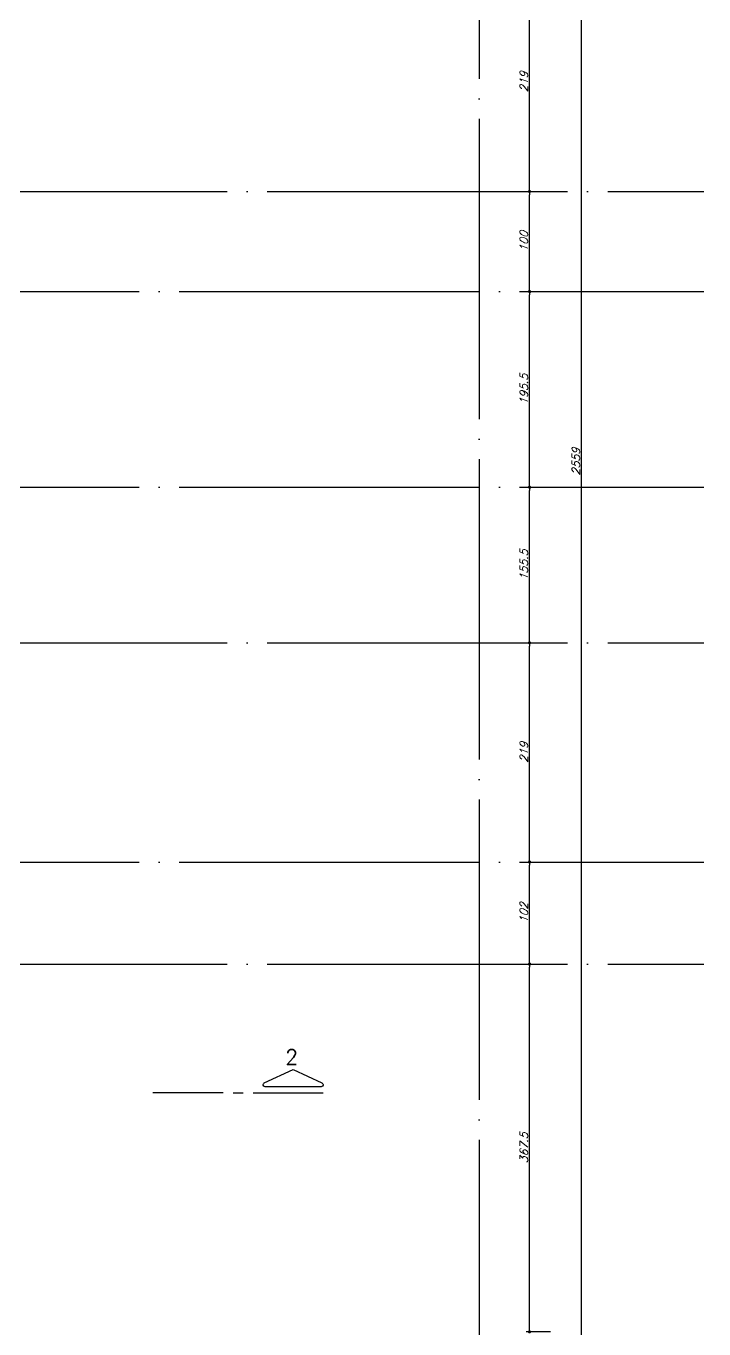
# Model space of a CAD drawing. Header units: millimetres. Extents: x -2368 to 4502, y -2283 to 2217.
# Drawn here: x 2373 to 3050, y -482 to 820 of the extents above; entities that cross this region are included whole.
import ezdxf
from ezdxf.enums import TextEntityAlignment as Align

# ---------------------------------------------------------------- set-up
doc = ezdxf.new("R2010")
doc.units = ezdxf.units.MM
doc.header["$LTSCALE"] = 50
doc.linetypes.add('EIXO', pattern=[6.8, 6, -0.4, 0, -0.4])
for name, color, linetype in [('F-CORTE-INDICAÇÃO', 4, 'Continuous'), ('F-COTAS', 106, 'Continuous'), ('F-EIXO', 12, 'EIXO'), ('F-TEXTO', 6, 'Continuous')]:
    doc.layers.add(name, color=color, linetype=linetype)
doc.styles.add('CP-TEXT-INCL', font='romans.shx', dxfattribs={"oblique": 20})
doc.styles.add('ROMANS', font='romans.shx')
doc.dimstyles.new('CP-COTAS-50', dxfattribs={"dimscale": 0.64, "dimtxt": 12.5, "dimasz": 5, "dimexe": 5, "dimexo": 5, "dimgap": 2.5, "dimtad": 1, "dimdec": 1, "dimdsep": 46, "dimtxsty": 'CP-TEXT-INCL', "dimblk1": 'DOT', "dimblk2": 'DOT', "dimsah": 1, "dimcen": 9, "dimclrd": 256, "dimclre": 256, "dimclrt": 256, "dimadec": 0, "dimazin": 0, "dimtfac": 1, "dimtdec": 1, "dimtmove": 2, "dimatfit": 3, "dimldrblk": 'DOT', "dimfxl": 0, "dimtolj": 1, "dimarcsym": 0})

# ---------------------------------------------------------------- blocks, each defined once
blk = doc.blocks.new('*U8')
at = {"layer": 'F-CORTE-INDICAÇÃO'}
for p, q in [((70, 0), (0, 0)), ((80, 0), (90, 0)), ((100, 0), (170, 0))]:
    blk.add_line(p, q, dxfattribs=at)
blk.add_lwpolyline([(112, 6, -0.802585), (111.2, 9.8), (140, 23.3), (168.8, 9.8, -0.802585), (168, 6)], format="xyb", close=True, dxfattribs=at)
at = {"layer": 'F-CORTE-INDICAÇÃO', "style": 'ROMANS'}
blk.add_attdef('CORTE', text='', height=15, dxfattribs=at).set_placement((140, 35.8), align=Align.MIDDLE_CENTER)
at = {"layer": 'F-CORTE-INDICAÇÃO', "color": 2, "style": 'ROMANS'}
blk.add_attdef('FOLHA', text='', height=12, dxfattribs=at).set_placement((140, -10), align=Align.MIDDLE_CENTER)
blk = doc.blocks.new('*U13')
at = {"layer": 'F-EIXO'}
blk.add_line((0, 0), (4857.5, 0), dxfattribs=at)
at = {"layer": 'F-TEXTO', "style": 'ROMANS'}
blk.add_attdef('EIXO', text='', height=17.5, dxfattribs=at).set_placement((-28.2, 0), align=Align.MIDDLE_CENTER)
blk = doc.blocks.new('*U14')
at = {"layer": 'F-EIXO'}
blk.add_line((0, 0), (4945.5, 0), dxfattribs=at)
at = {"layer": 'F-TEXTO', "style": 'ROMANS'}
blk.add_attdef('EIXO', text='', height=17.5, dxfattribs=at).set_placement((-28.2, 0), align=Align.MIDDLE_CENTER)
blk = doc.blocks.new('*U18')
at = {"layer": 'F-EIXO'}
blk.add_line((0, 0), (0, -2728.6), dxfattribs=at)
at = {"layer": 'F-TEXTO', "style": 'ROMANS'}
blk.add_attdef('EIXO', text='', height=17.5, rotation=360, dxfattribs=at).set_placement((0, 28.2), align=Align.MIDDLE_CENTER)
blk = doc.blocks.new('_DOT')
at = {"color": 0, "linetype": 'ByBlock'}
blk.add_line((-0.5, 0), (-1, 0), dxfattribs=at)
at = {"color": 0, "linetype": 'ByBlock', "const_width": 0.5}
blk.add_lwpolyline([(-0.25, 0, 1), (0.25, 0, 1)], format="xyb", close=True, dxfattribs=at)
blk = doc.blocks.new('*D212')
at = {"layer": 'DEFPOINTS', "color": 0, "transparency": 16777216}
for p in [(2796, 1664.5), (2927.8, 1664.5), (2255, -894.5)]:
    blk.add_point(p, dxfattribs=at)
at = {"layer": 'F-COTAS', "lineweight": -2, "transparency": 16777216}
for p, q in [((2799.2, 1664.5), (2931, 1664.5)), ((2927.8, -891.3), (2927.8, 1661.3)), ((2258.2, -894.5), (2931, -894.5))]:
    blk.add_line(p, q, dxfattribs=at)
at = {"layer": 'F-COTAS', "lineweight": -2, "transparency": 16777216, "xscale": 3.2, "yscale": 3.2, "zscale": 3.2}
for p, rotation in [((2927.8, 1664.5), 90), ((2927.8, -894.5), 270)]:
    blk.add_blockref('_DOT', p, dxfattribs=dict(at, rotation=rotation))
at = {"layer": 'F-COTAS', "transparency": 16777216, "insert": (2922.2, 385), "char_height": 8, "attachment_point": 5, "rotation": 90, "style": 'CP-TEXT-INCL'}
blk.add_mtext('\\A1;2559', dxfattribs=at)
blk = doc.blocks.new('*D214')
at = {"layer": 'DEFPOINTS', "color": 0, "transparency": 16777216}
for p in [(2875.8, -117), (2875.8, -117), (2899.8, -484.5)]:
    blk.add_point(p, dxfattribs=at)
at = {"layer": 'F-COTAS', "lineweight": -2, "transparency": 16777216}
for p, q in [((2875.8, -481.3), (2875.8, -120.2)), ((2896.6, -484.5), (2872.6, -484.5))]:
    blk.add_line(p, q, dxfattribs=at)
at = {"layer": 'F-COTAS', "lineweight": -2, "transparency": 16777216, "xscale": 3.2, "yscale": 3.2, "zscale": 3.2}
for p, rotation in [((2875.8, -117), 90), ((2875.8, -484.5), 270)]:
    blk.add_blockref('_DOT', p, dxfattribs=dict(at, rotation=rotation))
at = {"layer": 'F-COTAS', "transparency": 16777216, "insert": (2870.2, -300.8), "char_height": 8, "attachment_point": 5, "rotation": 90, "style": 'CP-TEXT-INCL'}
blk.add_mtext('\\A1;367.5', dxfattribs=at)
blk = doc.blocks.new('*D215')
at = {"layer": 'DEFPOINTS', "color": 0, "transparency": 16777216}
for p in [(2875.8, -15), (2875.8, -15), (2875.8, -117)]:
    blk.add_point(p, dxfattribs=at)
at = {"layer": 'F-COTAS', "lineweight": -2, "transparency": 16777216}
blk.add_line((2875.8, -113.8), (2875.8, -18.2), dxfattribs=at)
at = {"layer": 'F-COTAS', "lineweight": -2, "transparency": 16777216, "xscale": 3.2, "yscale": 3.2, "zscale": 3.2}
for p, rotation in [((2875.8, -15), 90), ((2875.8, -117), 270)]:
    blk.add_blockref('_DOT', p, dxfattribs=dict(at, rotation=rotation))
at = {"layer": 'F-COTAS', "transparency": 16777216, "insert": (2870.2, -66), "char_height": 8, "attachment_point": 5, "rotation": 90, "style": 'CP-TEXT-INCL'}
blk.add_mtext('\\A1;102', dxfattribs=at)
blk = doc.blocks.new('*D216')
at = {"layer": 'DEFPOINTS', "color": 0, "transparency": 16777216}
for p in [(2875.8, 204), (2875.8, 204), (2875.8, -15)]:
    blk.add_point(p, dxfattribs=at)
at = {"layer": 'F-COTAS', "lineweight": -2, "transparency": 16777216}
blk.add_line((2875.8, -11.8), (2875.8, 200.8), dxfattribs=at)
at = {"layer": 'F-COTAS', "lineweight": -2, "transparency": 16777216, "xscale": 3.2, "yscale": 3.2, "zscale": 3.2}
for p, rotation in [((2875.8, 204), 90), ((2875.8, -15), 270)]:
    blk.add_blockref('_DOT', p, dxfattribs=dict(at, rotation=rotation))
at = {"layer": 'F-COTAS', "transparency": 16777216, "insert": (2870.2, 94.5), "char_height": 8, "attachment_point": 5, "rotation": 90, "style": 'CP-TEXT-INCL'}
blk.add_mtext('\\A1;219', dxfattribs=at)
blk = doc.blocks.new('*D217')
at = {"layer": 'DEFPOINTS', "color": 0, "transparency": 16777216}
for p in [(2875.8, 359.5), (2875.8, 359.5), (2875.8, 204)]:
    blk.add_point(p, dxfattribs=at)
at = {"layer": 'F-COTAS', "lineweight": -2, "transparency": 16777216}
blk.add_line((2875.8, 207.2), (2875.8, 356.3), dxfattribs=at)
at = {"layer": 'F-COTAS', "lineweight": -2, "transparency": 16777216, "xscale": 3.2, "yscale": 3.2, "zscale": 3.2}
for p, rotation in [((2875.8, 359.5), 90), ((2875.8, 204), 270)]:
    blk.add_blockref('_DOT', p, dxfattribs=dict(at, rotation=rotation))
at = {"layer": 'F-COTAS', "transparency": 16777216, "insert": (2870.2, 281.7), "char_height": 8, "attachment_point": 5, "rotation": 90, "style": 'CP-TEXT-INCL'}
blk.add_mtext('\\A1;155.5', dxfattribs=at)
blk = doc.blocks.new('*D218')
at = {"layer": 'DEFPOINTS', "color": 0, "transparency": 16777216}
for p in [(2875.8, 555), (2875.8, 555), (2875.8, 359.5)]:
    blk.add_point(p, dxfattribs=at)
at = {"layer": 'F-COTAS', "lineweight": -2, "transparency": 16777216}
blk.add_line((2875.8, 362.7), (2875.8, 551.8), dxfattribs=at)
at = {"layer": 'F-COTAS', "lineweight": -2, "transparency": 16777216, "xscale": 3.2, "yscale": 3.2, "zscale": 3.2}
for p, rotation in [((2875.8, 555), 90), ((2875.8, 359.5), 270)]:
    blk.add_blockref('_DOT', p, dxfattribs=dict(at, rotation=rotation))
at = {"layer": 'F-COTAS', "transparency": 16777216, "insert": (2870.2, 457.2), "char_height": 8, "attachment_point": 5, "rotation": 90, "style": 'CP-TEXT-INCL'}
blk.add_mtext('\\A1;195.5', dxfattribs=at)
blk = doc.blocks.new('*D219')
at = {"layer": 'DEFPOINTS', "color": 0, "transparency": 16777216}
for p in [(2875.8, 655), (2875.8, 655), (2875.8, 555)]:
    blk.add_point(p, dxfattribs=at)
at = {"layer": 'F-COTAS', "lineweight": -2, "transparency": 16777216}
blk.add_line((2875.8, 558.2), (2875.8, 651.8), dxfattribs=at)
at = {"layer": 'F-COTAS', "lineweight": -2, "transparency": 16777216, "xscale": 3.2, "yscale": 3.2, "zscale": 3.2}
for p, rotation in [((2875.8, 655), 90), ((2875.8, 555), 270)]:
    blk.add_blockref('_DOT', p, dxfattribs=dict(at, rotation=rotation))
at = {"layer": 'F-COTAS', "transparency": 16777216, "insert": (2870.2, 605), "char_height": 8, "attachment_point": 5, "rotation": 90, "style": 'CP-TEXT-INCL'}
blk.add_mtext('\\A1;100', dxfattribs=at)
blk = doc.blocks.new('*D220')
at = {"layer": 'DEFPOINTS', "color": 0, "transparency": 16777216}
for p in [(2875.8, 874), (2875.8, 874), (2875.8, 655)]:
    blk.add_point(p, dxfattribs=at)
at = {"layer": 'F-COTAS', "lineweight": -2, "transparency": 16777216}
blk.add_line((2875.8, 658.2), (2875.8, 870.8), dxfattribs=at)
at = {"layer": 'F-COTAS', "lineweight": -2, "transparency": 16777216, "xscale": 3.2, "yscale": 3.2, "zscale": 3.2}
for p, rotation in [((2875.8, 874), 90), ((2875.8, 655), 270)]:
    blk.add_blockref('_DOT', p, dxfattribs=dict(at, rotation=rotation))
at = {"layer": 'F-COTAS', "transparency": 16777216, "insert": (2870.2, 764.5), "char_height": 8, "attachment_point": 5, "rotation": 90, "style": 'CP-TEXT-INCL'}
blk.add_mtext('\\A1;219', dxfattribs=at)

msp = doc.modelspace()

# ---------------------------------------------------------------- block references
at = {"layer": 'F-CORTE-INDICAÇÃO', "linetype": 'Continuous'}
ref = msp.add_blockref('*U8', (2499.628, -245.609), dxfattribs=at)
ref.add_attrib('CORTE', '2', dxfattribs={"height": 15, "style": 'ROMANS'}).set_placement((2638.199, -209.846), align=Align.MIDDLE_CENTER)
at = {"layer": 'F-EIXO', "linetype": 'Continuous'}
for name, p in [('*U18', (2825.5, 1747.82)), ('*U13', (-1807.517, 655)), ('*U14', (-1895.471, 555)), ('*U14', (-1895.471, 359.5)), ('*U13', (-1807.517, 204)), ('*U14', (-1895.471, -15)), ('*U13', (-1807.517, -117))]:
    msp.add_blockref(name, p, dxfattribs=at)

# ---------------------------------------------------------------- dimensions: what is measured, and where the dimension line sits
at = {"layer": 'F-COTAS'}
for base, p1, p2, picture, middle in [((2927.774, 1664.5), (2255, -894.5), (2796, 1664.5), '*D212', (2922.174, 385)), ((2875.824, 874), (2875.824, 655), (2875.824, 874), '*D220', (2870.224, 764.5)), ((2875.824, 655), (2875.824, 555), (2875.824, 655), '*D219', (2870.224, 605)), ((2875.824, 555), (2875.824, 359.5), (2875.824, 555), '*D218', (2870.224, 457.25)), ((2875.824, 359.5), (2875.824, 204), (2875.824, 359.5), '*D217', (2870.224, 281.75)), ((2875.824, 204), (2875.824, -15), (2875.824, 204), '*D216', (2870.224, 94.5)), ((2875.824, -15), (2875.824, -117), (2875.824, -15), '*D215', (2870.224, -66)), ((2875.824, -117), (2899.774, -484.5), (2875.824, -117), '*D214', (2870.224, -300.75))]:
    dim = msp.add_linear_dim(base=base, p1=p1, p2=p2, angle=90, dimstyle='CP-COTAS-50', dxfattribs=at)
    dim.commit()
    dim.dimension.update_dxf_attribs({"geometry": picture, "text_midpoint": middle})

doc.saveas('drawing.dxf')
